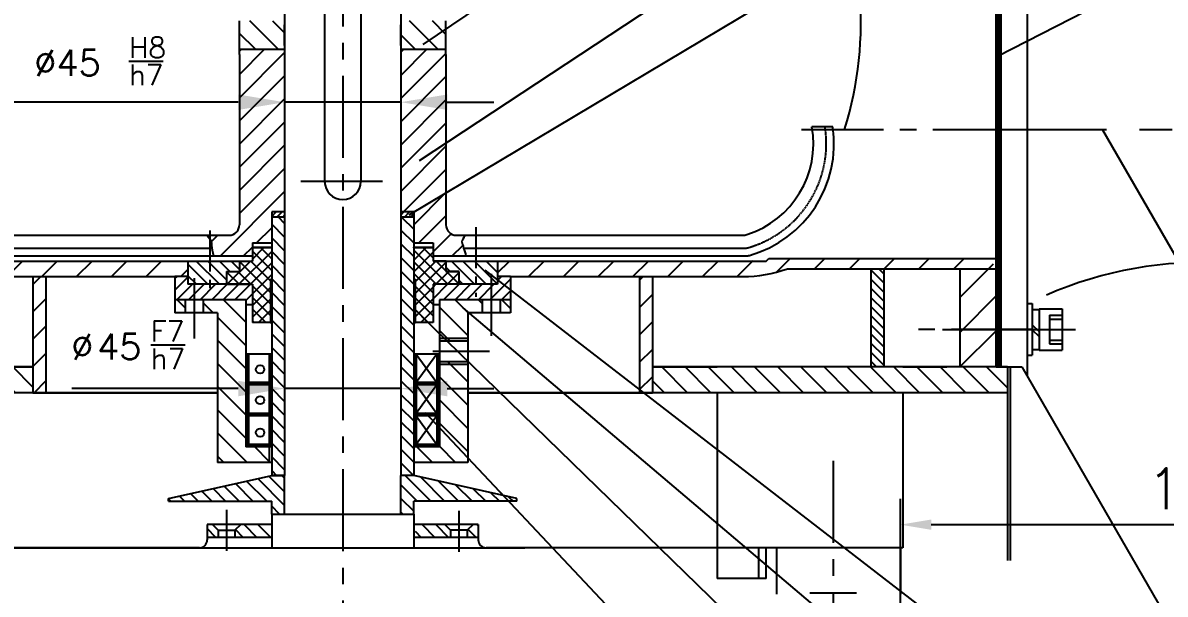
# Model space of a CAD drawing. Extents: x -2754 to 610, y -1664 to 712.
# Drawn here: x -1334.2 to -891.7, y -90.9 to 130.4 of the extents above; entities that cross this region are included whole.
import ezdxf

# ---------------------------------------------------------------- set-up
doc = ezdxf.new("R2010")
doc.units = 0
doc.linetypes.add('CENTER', pattern=[50.8, 31.75, -6.35, 6.35, -6.35])
doc.linetypes.add('HIDDEN', pattern=[0.375, 0.25, -0.125])
doc.layers.get('0').update_dxf_attribs({"linetype": 'CONTINUOUS'})
doc.layers.get('DEFPOINTS').update_dxf_attribs({"linetype": 'CONTINUOUS'})
doc.layers.add('PART', color=3, linetype='CONTINUOUS')
doc.layers.add('SMPEN_THICK', color=7, linetype='CONTINUOUS')
doc.styles.get("Standard").update_dxf_attribs({"font": 'txt.shx', "height": 14})
doc.dimstyles.get("Standard").update_dxf_attribs({"dimscale": 5, "dimtxt": 4.5, "dimasz": 5.5, "dimexe": 4.25, "dimexo": 0.625, "dimgap": 2.2, "dimtad": 1, "dimdec": 4, "dimlfac": -1, "dimdsep": 46, "dimlunit": 6, "dimtxsty": 'Standard', "dimcen": 2.5, "dimclrd": 2, "dimclre": 2, "dimclrt": 2, "dimadec": 0, "dimazin": 0, "dimtfac": 1, "dimtdec": 4, "dimtmove": 0, "dimatfit": 3, "dimfxl": 1, "dimtolj": 1, "dimtzin": 0, "dimarcsym": 0})
pattern_1 = [(135, (-233.8474, -119.4835), (-0.4490128, -0.4490128), []), (225, (-233.8474, -119.4835), (0.4490128, -0.4490128), [])]
pattern_2 = [(135, (-119.7225, 0), (-4.490128, -4.490128), [])]

# ---------------------------------------------------------------- blocks, each defined once
blk = doc.blocks.new('*D5')
at = {"color": 2, "lineweight": -2, "transparency": 16777216}
for p, q in [((-994.32, -215.88), (-994.32, -53.97)), ((-794.9, -120.88), (-794.9, -53.97)), ((-982.32, -63.97), (-806.9, -63.97))]:
    blk.add_line(p, q, dxfattribs=at)
at = {"color": 2, "transparency": 16777216}
for points in [[(-982.32, -61.97), (-982.32, -65.97), (-994.32, -63.97)], [(-806.9, -61.97), (-806.9, -65.97), (-794.9, -63.97)]]:
    blk.add_solid(points, dxfattribs=at)
at = {"layer": 'DEFPOINTS', "color": 0, "transparency": 16777216}
for p in [(-794.9, -63.97), (-794.9, -120.88), (-994.32, -215.88)]:
    blk.add_point(p, dxfattribs=at)
at = {"color": 2, "transparency": 16777216, "insert": (-854.73, -50.07), "char_height": 15.8, "attachment_point": 5}
blk.add_mtext('\\A1;199.418', dxfattribs=at)
blk = doc.blocks.new('*D11')
at = {"color": 2, "lineweight": -2, "transparency": 16777216}
for p, q in [((-226.2, 39.12), (-226.2, -757.75)), ((-2270.32, -328.88), (-2270.32, -757.75)), ((-238.2, -747.75), (-2258.32, -747.75))]:
    blk.add_line(p, q, dxfattribs=at)
at = {"color": 2, "transparency": 16777216}
for points in [[(-2258.32, -745.75), (-2258.32, -749.75), (-2270.32, -747.75)], [(-238.2, -745.75), (-238.2, -749.75), (-226.2, -747.75)]]:
    blk.add_solid(points, dxfattribs=at)
at = {"layer": 'DEFPOINTS', "color": 0, "transparency": 16777216}
for p in [(-226.2, 39.12), (-2270.32, -328.88), (-2270.32, -747.75)]:
    blk.add_point(p, dxfattribs=at)
at = {"color": 2, "transparency": 16777216, "insert": (-1218.89, -733.85), "char_height": 15.8, "attachment_point": 5}
blk.add_mtext('\\A1;2044', dxfattribs=at)
blk = doc.blocks.new('*D13')
at = {"color": 2, "lineweight": -2, "transparency": 16777216}
for p, q in [((-1044.02, 557.98), (-2411.55, 557.98)), ((-2401.55, 545.98), (-2401.55, -621.88)), ((-2195.32, -633.88), (-2411.55, -633.88))]:
    blk.add_line(p, q, dxfattribs=at)
at = {"color": 2, "transparency": 16777216}
for points in [[(-2403.55, 545.98), (-2399.55, 545.98), (-2401.55, 557.98)], [(-2403.55, -621.88), (-2399.55, -621.88), (-2401.55, -633.88)]]:
    blk.add_solid(points, dxfattribs=at)
at = {"layer": 'DEFPOINTS', "color": 0, "transparency": 16777216}
for p in [(-1044.02, 557.98), (-2401.55, -633.88), (-2195.32, -633.88)]:
    blk.add_point(p, dxfattribs=at)
at = {"color": 2, "transparency": 16777216, "insert": (-2415.45, -35.78), "char_height": 15.8, "attachment_point": 5, "rotation": 90}
blk.add_mtext('\\A1;1192', dxfattribs=at)

msp = doc.modelspace()

# ---------------------------------------------------------------- hatches: boundary and pattern name
h = msp.add_hatch()
h.set_pattern_fill('ANSI31', color=256, scale=3, style=0)
h.set_pattern_definition([(45, (-119.723, 0), (-6.73519, 6.73519), [])])
h.paths.add_polyline_path([(-1416.31554, 83.12003, 0.414213562), (-1365.31554, 32.12003), (-1275.31554, 32.12003), (-1270.31554, 32.12003), (-1270.31554, 38.12003), (-1365.31554, 38.12003, -0.414213562), (-1410.31554, 83.12003), (-1410.31554, 133.12003), (-1416.31554, 133.12003)])
h.paths.add_polyline_path([(-1055.31554, 32.12003, 0.086389248), (-1038.08185, 35.12003), (-958.20476, 35.12003), (-958.20476, 39.12003), (-1045.88156, 39.12003, -0.052851848), (-1055.31554, 38.12003), (-1150.31554, 38.12003), (-1150.31554, 32.12003), (-1145.31554, 32.12003)])
h.paths.add_polyline_path([(-971.31554, 11.62003), (-957.20476, 11.62003), (-957.20476, 19.12003), (-955.20476, 19.12003), (-955.20476, 23.56291), (-958.20476, 26.62003), (-958.20476, 35.12003), (-971.31554, 35.12003)])
h.paths.add_polyline_path([(-971.31554, -2.87997), (-957.20476, -2.87997), (-957.20476, 11.62003), (-971.31554, 11.62003)])
h.paths.add_polyline_path([(-1003.5221, 143.12003), (-1010.02364, 139.84965, -0.001377632), (-1009.96962, 139.12003), (-958.20476, 139.12003), (-958.20476, 143.12003)])
h.paths.add_polyline_path([(-971.31554, 166.62003), (-957.20476, 166.62003), (-957.20476, 181.12003), (-971.31554, 181.12003)])
h.paths.add_polyline_path([(-971.31554, 143.12003), (-958.20476, 143.12003), (-958.20476, 151.62003), (-955.20476, 154.67714), (-955.20476, 159.12003), (-957.20476, 159.12003), (-957.20476, 166.41842), (-971.31554, 159.32046)])
h = msp.add_hatch()
h.set_pattern_fill('ANSI37', color=256, scale=0.2, style=0)
h.set_pattern_definition([(45, (-119.72255, 0), (-0.4490128, 0.4490128), []), (135, (-119.72255, 0), (-0.4490128, -0.4490128), [])])
h.paths.add_polyline_path([(-955.20476, 181.12003), (-957.20476, 181.12003), (-957.20476, 166.62003), (-956.80396, 166.62003), (-955.20476, 167.42445)])
h.paths.add_polyline_path([(-955.20476, 166.62003), (-956.80396, 166.62003), (-957.20476, 166.41842), (-957.20476, 159.12003), (-955.20476, 159.12003)])
h.paths.add_polyline_path([(-955.20476, 159.12003), (-957.20476, 159.12003), (-957.20476, 143.12003), (-955.20476, 143.12003)])
h.paths.add_polyline_path([(-955.20476, 143.12003), (-957.20476, 143.12003), (-957.20476, 139.12003), (-955.20476, 139.12003)])
h.paths.add_polyline_path([(-955.20476, 139.12003), (-957.20476, 139.12003), (-957.20476, 89.12003), (-955.20476, 89.12003)])
h.paths.add_polyline_path([(-955.20476, 89.12003), (-957.20476, 89.12003), (-957.20476, 39.12003), (-955.20476, 39.12003)])
h.paths.add_polyline_path([(-955.20476, 39.12003), (-957.20476, 39.12003), (-957.20476, 35.12003), (-955.20476, 35.12003)])
h.paths.add_polyline_path([(-955.20476, 35.12003), (-957.20476, 35.12003), (-957.20476, 19.12003), (-955.20476, 19.12003)])
h.paths.add_polyline_path([(-955.20476, 19.12003), (-957.20476, 19.12003), (-957.20476, 11.62003), (-955.20476, 11.62003)])
h.paths.add_polyline_path([(-955.20476, 11.62003), (-957.20476, 11.62003), (-957.20476, -2.87997), (-955.20476, -2.87997)])
h = msp.add_hatch()
h.set_pattern_fill('ANSI31', color=256, scale=2, style=0)
h.set_pattern_definition([(45, (-65.7225, 1.8), (-4.490128, 4.490128), [])])
edge = h.paths.add_edge_path()
edge.add_line((-1232.81554, 118.12003), (-1232.81554, 120.12003))
edge.add_line((-1232.81554, 120.12003), (-1248.31554, 120.12003))
edge.add_line((-1248.31554, 120.12003), (-1248.81554, 120.12003))
edge.add_line((-1248.81554, 120.12003), (-1250.31554, 120.12003))
edge.add_line((-1250.31554, 120.12003), (-1250.31554, 118.12003))
edge.add_line((-1250.31554, 118.12003), (-1250.31554, 52.12003))
edge.add_arc((-1254.31554, 52.12003), 4, -90, 0, ccw=False)
edge.add_line((-1254.31554, 48.12003), (-1261.81554, 48.12003))
edge.add_line((-1261.81554, 48.12003), (-1261.81554, 46.61046))
edge.add_spline(control_points=[(-1261.81554, 46.61046), (-1261.45851, 46.00312), (-1260.99756, 44.89727), (-1261.24333, 44.32951), (-1261.08649, 43.48075), (-1261.00719, 43.12003)], knot_values=[8.662604239, 8.662604239, 8.662604239, 8.662604239, 11.148527227, 13.633870813, 15.085002624, 15.085002624, 15.085002624, 15.085002624], degree=3, periodic=0)
edge.add_spline(control_points=[(-1261.00719, 43.12003), (-1260.82492, 42.29098), (-1260.52912, 41.20921), (-1260.36612, 40.12003)], knot_values=[15.085002624, 15.085002624, 15.085002624, 15.085002624, 18.420115182, 18.420115182, 18.420115182, 18.420115182], degree=3, periodic=0)
edge.add_line((-1260.36612, 40.12003), (-1245.31554, 40.12003))
edge.add_line((-1245.31554, 40.12003), (-1245.31554, 45.12003))
edge.add_line((-1245.31554, 45.12003), (-1237.81554, 45.12003))
edge.add_line((-1237.81554, 45.12003), (-1237.81554, 50.12003))
edge.add_line((-1237.81554, 50.12003), (-1237.81554, 56.92002))
edge.add_line((-1237.81554, 56.92002), (-1232.81554, 56.92002))
edge.add_line((-1232.81554, 56.92002), (-1232.81554, 118.12003))
h.paths.add_polyline_path([(-1170.31554, 118.12003), (-1170.31554, 120.12003), (-1187.81554, 120.12003), (-1187.81554, 56.92002), (-1182.81554, 56.92002), (-1182.81554, 55.1184), (-1170.31554, 62.68972)])
edge = h.paths.add_edge_path()
edge.add_line((-1170.31554, 62.68972), (-1182.81554, 55.1184))
edge.add_line((-1182.81554, 55.1184), (-1182.81554, 45.12003))
edge.add_line((-1182.81554, 45.12003), (-1175.31554, 45.12003))
edge.add_line((-1175.31554, 45.12003), (-1175.31554, 40.12003))
edge.add_line((-1175.31554, 40.12003), (-1162.59576, 40.12003))
edge.add_spline(control_points=[(-1162.59576, 40.12003), (-1162.75308, 41.11915), (-1163.11748, 42.17217), (-1163.45718, 43.12003)], knot_values=[12.554961162, 12.554961162, 12.554961162, 12.554961162, 15.734127239, 15.734127239, 15.734127239, 15.734127239], degree=3, periodic=0)
edge.add_spline(control_points=[(-1163.45718, 43.12003), (-1163.80888, 44.10139), (-1164.63082, 46.29677), (-1163.64027, 46.64448), (-1162.73895, 48.12003)], knot_values=[4.235946327, 4.235946327, 4.235946327, 4.235946327, 7.527501508, 12.554961162, 12.554961162, 12.554961162, 12.554961162], degree=3, periodic=0)
edge.add_line((-1162.73895, 48.12003), (-1166.31554, 48.12003))
edge.add_arc((-1166.31554, 52.12003), 4, 180, 270, ccw=False)
edge.add_line((-1170.31554, 52.12003), (-1170.31554, 62.68972))
h = msp.add_hatch()
h.set_pattern_fill('ANSI31', color=256, scale=0.5, style=0)
h.paths.add_polyline_path([(-1232.81554, 57.12002), (-1237.81554, 57.12002), (-1237.81554, 55.12002), (-1232.81554, 55.12002)])
h.paths.add_polyline_path([(-1182.81554, 57.12002), (-1187.81554, 57.12002), (-1187.81554, 55.12002), (-1182.81554, 55.12002)])
h = msp.add_hatch()
h.set_pattern_fill('ANSI31', color=256, angle=90, style=0)
h.set_pattern_definition([(135, (-233.8474, -119.4835), (-2.245064, -2.245064), [])])
h.paths.add_polyline_path([(-1250.31554, 38.12003), (-1270.31554, 38.12003), (-1270.31554, 29.12003), (-1255.31554, 29.12003), (-1255.31554, 34.12003), (-1250.31554, 34.12003)])
h.paths.add_polyline_path([(-1150.31554, 38.12003), (-1170.31554, 38.12003), (-1170.31554, 34.12003), (-1165.31554, 34.12003), (-1165.31554, 29.12003), (-1150.31554, 29.12003)])
h = msp.add_hatch()
h.set_pattern_fill('ANSI31', color=256, style=0)
h.paths.add_polyline_path([(-1245.31554, 29.12003), (-1270.31554, 29.12003), (-1270.31554, 32.12003), (-1275.31554, 32.12003), (-1275.31554, 23.12003), (-1247.81554, 23.12003), (-1247.81554, 21.12003), (-1245.31554, 21.12003)])
h.paths.add_polyline_path([(-1145.31554, 32.12003), (-1150.31554, 32.12003), (-1150.31554, 29.12003), (-1175.31554, 29.12003), (-1175.31554, 21.12003), (-1172.81554, 21.12003), (-1172.81554, 23.12003), (-1145.31554, 23.12003)])
h = msp.add_hatch()
h.set_pattern_fill('ANSI31', color=256, scale=20, angle=90, style=0)
h.set_pattern_definition([(135, (-658.0896, 425.8958), (-1.767767, -1.767767), [])])
h.paths.add_polyline_path([(-1005.7757, -2.87997), (-1000.7757, -2.87997), (-1000.7757, 35.12003), (-1005.7757, 35.12003)])
h = msp.add_hatch()
h.set_pattern_fill('ANSI31', color=256, scale=2, angle=90, style=0)
h.set_pattern_definition([(135, (-233.8474, -119.4835), (-4.490128, -4.490128), [])])
h.paths.add_polyline_path([(-1275.31554, 18.12003), (-1271.31554, 18.12003), (-1271.31554, 23.12003), (-1275.31554, 23.12003)])
h.paths.add_polyline_path([(-1258.81554, -39.87997), (-1238.81554, -39.87997), (-1238.81554, -33.87997), (-1247.81554, -33.87997), (-1247.81554, 21.12003), (-1247.81554, 23.12003), (-1264.31554, 23.12003), (-1264.31554, 18.12003), (-1258.81554, 18.12003)])
h.paths.add_polyline_path([(-1161.81554, 18.12003), (-1156.31554, 18.12003), (-1156.31554, 23.12003), (-1172.81554, 23.12003), (-1172.81554, 21.12003), (-1172.81554, 8.12003), (-1161.81554, 8.12003)])
h.paths.add_polyline_path([(-1145.31554, 18.12003), (-1145.31554, 23.12003), (-1149.31554, 23.12003), (-1149.31554, 18.12003)])
h.paths.add_polyline_path([(-1172.81554, 8.12003), (-1172.81554, 7.12003), (-1161.81554, 7.12003), (-1161.81554, 8.12003)])
h.paths.add_polyline_path([(-1172.81554, -0.87997), (-1172.81554, -1.87997), (-1161.81554, -1.87997), (-1161.81554, -0.87997)])
h.paths.add_polyline_path([(-1161.81554, -1.87997), (-1172.81554, -1.87997), (-1172.81554, -33.87997), (-1181.81554, -33.87997), (-1181.81554, -39.87997), (-1161.81554, -39.87997)])
h = msp.add_hatch()
h.set_pattern_fill('ANSI37', color=256, scale=0.2, angle=90, style=0)
h.set_pattern_definition(pattern_1)
h.paths.add_polyline_path([(-1247.81554, -9.87997), (-1237.81554, -9.87997), (-1237.81554, 2.12003), (-1238.81554, 2.12003), (-1238.81554, -8.87997), (-1246.81554, -8.87997), (-1246.81554, 2.12003), (-1247.81554, 2.12003)])
h.paths.add_polyline_path([(-1246.81554, -9.87997), (-1247.81554, -9.87997), (-1247.81554, -21.87997), (-1237.81554, -21.87997), (-1237.81554, -9.87997), (-1238.81554, -9.87997), (-1238.81554, -20.87997), (-1246.81554, -20.87997)])
h = msp.add_hatch()
h.set_pattern_fill('ANSI37', color=256, scale=0.1, style=0)
h.set_pattern_definition([(45, (-65.72255, 0), (-0.2245064, 0.2245064), []), (135, (-65.72255, 0), (-0.2245064, -0.2245064), [])])
h.paths.add_polyline_path([(-1172.81554, 2.12003), (-1173.81554, 2.12003), (-1173.81554, -8.87997), (-1181.81554, -8.87997), (-1181.81554, 2.12003), (-1182.81554, 2.12003), (-1182.81554, -9.87997), (-1172.81554, -9.87997)])
h.paths.add_polyline_path([(-1172.81554, -9.87997), (-1173.81554, -9.87997), (-1173.81554, -20.87997), (-1178.08074, -20.87997), (-1177.13825, -21.87997), (-1172.81554, -21.87997)])
h.paths.add_polyline_path([(-1181.81554, -9.87997), (-1182.81554, -9.87997), (-1182.81554, -21.87997), (-1177.13825, -21.87997), (-1178.08074, -20.87997), (-1181.81554, -20.87997)])
h.paths.add_polyline_path([(-1172.81554, -26.46646), (-1173.81554, -25.40544), (-1173.81554, -32.87997), (-1181.81554, -32.87997), (-1181.81554, -21.87997), (-1182.81554, -21.87997), (-1182.81554, -33.87997), (-1172.81554, -33.87997)])
h.paths.add_polyline_path([(-1172.81554, -21.87997), (-1173.81554, -21.87997), (-1173.81554, -25.40544), (-1172.81554, -26.46646)])
h = msp.add_hatch()
h.set_pattern_fill('ANSI31', color=256, scale=2, angle=90, style=0)
h.set_pattern_definition(pattern_2)
h.paths.add_polyline_path([(-1467.81554, -2.87997), (-1467.81554, -12.87997), (-1427.31554, -12.87997), (-1427.31554, -2.87997)])
h.paths.add_polyline_path([(-1355.31554, -2.87997), (-1355.31554, -12.87997), (-1330.31554, -12.87997), (-1330.31554, -2.87997)])
h.paths.add_polyline_path([(-1065.31554, -2.87997), (-1090.31554, -2.87997), (-1090.31554, -12.87997), (-1065.31554, -12.87997), (-952.81554, -12.87997), (-952.81554, -2.87997), (-957.20476, -2.87997), (-971.20476, -2.87997)])
h = msp.add_hatch()
h.set_pattern_fill('ANSI37', color=256, scale=0.2, angle=90, style=0)
h.set_pattern_definition(pattern_1)
h.paths.add_polyline_path([(-1246.81554, -21.87997), (-1247.81554, -21.87997), (-1247.81554, -33.87997), (-1237.81554, -33.87997), (-1237.81554, -21.87997), (-1238.81554, -21.87997), (-1238.81554, -32.87997), (-1246.81554, -32.87997)])
h = msp.add_hatch()
h.set_pattern_fill('ANSI31', color=256, scale=2, angle=90, style=0)
h.set_pattern_definition(pattern_2)
h.paths.add_polyline_path([(-1410.31554, -72.87997), (-1426.31554, -72.87997), (-1426.31554, -90.87997), (-1424.19708, -90.87997), (-1410.31554, -90.87997)])
h.paths.add_polyline_path([(-1378.31554, -72.87997), (-1390.31554, -72.87997), (-1390.31554, -90.87997), (-1378.31554, -90.87997)])
edge = h.paths.add_edge_path()
edge.add_line((-1030.31554, -215.87997), (-1061.85463, -215.87997))
edge.add_spline(control_points=[(-1061.85463, -215.87997), (-1061.55845, -220.56931), (-1061.72833, -227.4826), (-1064.87369, -233.89432), (-1065.78098, -236.05653)], knot_values=[153.05907907, 153.05907907, 153.05907907, 153.05907907, 166.993606943, 173.958094752, 173.958094752, 173.958094752, 173.958094752], degree=3, periodic=0)
edge.add_line((-1065.78098, -236.05653), (-1063.80854, -237.87997))
edge.add_line((-1063.80854, -237.87997), (-1030.31554, -237.87997))
edge.add_line((-1030.31554, -237.87997), (-1030.31554, -215.87997))
h.paths.add_polyline_path([(-994.31554, -224.63777), (-1003.82947, -215.87997), (-1010.31554, -215.87997), (-1010.31554, -237.87997), (-994.31554, -237.87997)])
h.paths.add_polyline_path([(-994.31554, -215.87997), (-996.434, -215.87997), (-1003.82947, -215.87997), (-994.31554, -224.63777)])
h.paths.add_polyline_path([(-1410.31554, -215.87997), (-1424.19708, -215.87997), (-1426.31554, -215.87997), (-1426.31554, -237.87997), (-1410.31554, -237.87997)])
edge = h.paths.add_edge_path()
edge.add_spline(control_points=[(-1354.13167, -237.87997), (-1355.14471, -235.0861), (-1358.88691, -228.12746), (-1359.07263, -220.56931), (-1358.77644, -215.87997)], knot_values=[153.05907907, 153.05907907, 153.05907907, 153.05907907, 161.972977599, 175.907505473, 175.907505473, 175.907505473, 175.907505473], degree=3, periodic=0)
edge.add_line((-1358.77644, -215.87997), (-1390.31554, -215.87997))
edge.add_line((-1390.31554, -215.87997), (-1390.31554, -237.87997))
edge.add_line((-1390.31554, -237.87997), (-1354.13167, -237.87997))
at = {"layer": 'SMPEN_THICK'}
h = msp.add_hatch(dxfattribs=at)
h.set_pattern_fill('ANSI31', color=256, scale=50, angle=90, style=0)
h.set_pattern_definition([(135, (-707.394, -549.2175), (-4.419417, -4.419417), [])])
h.paths.add_polyline_path([(-1234.31554, 120.12003), (-1232.81554, 121.62003), (-1232.81554, 129.62003), (-1234.31554, 131.12003), (-1248.81554, 131.12003), (-1250.31554, 129.62003), (-1250.31554, 121.62003), (-1248.81554, 120.12003)])
h.paths.add_polyline_path([(-1170.31554, 129.62003), (-1171.81554, 131.12003), (-1186.31554, 131.12003), (-1187.81554, 129.62003), (-1187.81554, 121.62003), (-1186.31554, 120.12003), (-1171.81554, 120.12003), (-1170.31554, 121.62003)])
h = msp.add_hatch(dxfattribs=at)
h.set_pattern_fill('ANSI31', color=256, scale=30, angle=-90, style=0)
h.set_pattern_definition([(315, (-1528.045, 459.2985), (2.65165, 2.65165), [])])
h.paths.add_polyline_path([(-1182.81554, 54.62002), (-1183.31554, 55.12002), (-1187.31554, 55.12002), (-1187.81554, 54.62002), (-1187.81554, -44.37998), (-1187.31554, -44.87998), (-1183.31554, -44.87998), (-1182.81554, -44.37998)])
h.paths.add_polyline_path([(-1237.81554, -44.37998), (-1237.31554, -44.87998), (-1233.31554, -44.87998), (-1232.81554, -44.37998), (-1232.81554, 54.62002), (-1233.31554, 55.12002), (-1237.31554, 55.12002), (-1237.81554, 54.62002)])
at = {"layer": 'SMPEN_THICK', "linetype": 'HIDDEN'}
h = msp.add_hatch(dxfattribs=at)
h.set_pattern_fill('ANSI37', angle=90, style=0)
h.paths.add_polyline_path([(-1237.81554, 43.32003), (-1245.31554, 43.32003), (-1245.31554, 38.12003), (-1250.31554, 38.12003), (-1250.31554, 34.12003), (-1255.31554, 34.12003), (-1255.31554, 29.12003), (-1245.31554, 29.12003), (-1245.31554, 14.32003), (-1238.31554, 14.32003), (-1238.31554, 31.12003), (-1237.81554, 31.12003)])
h.paths.add_polyline_path([(-1175.31554, 38.12003), (-1175.31554, 43.32003), (-1182.81554, 43.32003), (-1182.81554, 31.12003), (-1182.31554, 31.12003), (-1182.31554, 14.32003), (-1175.31554, 14.32003), (-1175.31554, 29.12003), (-1165.31554, 29.12003), (-1165.31554, 34.12003), (-1170.31554, 34.12003), (-1170.31554, 38.12003)])
at = {"layer": 'SMPEN_THICK'}
h = msp.add_hatch(dxfattribs=at)
h.set_pattern_fill('ANSI31', color=256, scale=60, style=0)
h.set_pattern_definition([(45, (-1791.16, -474.176), (-5.3033, 5.3033), [])])
h.paths.add_polyline_path([(-1095.31554, -12.87997), (-1090.31554, -12.87997), (-1090.31554, 32.12003), (-1095.31554, 32.12003)])
h.paths.add_polyline_path([(-1325.31554, 32.12003), (-1330.31554, 32.12003), (-1330.31554, -12.87997), (-1325.31554, -12.87997)])
h = msp.add_hatch(dxfattribs=at)
h.set_pattern_fill('ANSI31', color=256, scale=30, angle=90, style=0)
h.set_pattern_definition([(135, (-899.1713, -512.1587), (-2.65165, -2.65165), [])])
h.paths.add_polyline_path([(-1277.81554, -53.87998), (-1277.81554, -54.87998), (-1237.81554, -54.87998), (-1237.81554, -59.87998), (-1233.31554, -59.87998), (-1232.81554, -59.37998), (-1232.81554, -45.37998), (-1233.31554, -44.87998), (-1237.81554, -44.87998)])
h.paths.add_polyline_path([(-1182.81554, -44.87998), (-1187.31554, -44.87998), (-1187.81554, -45.37998), (-1187.81554, -59.37998), (-1187.31554, -59.87998), (-1182.81554, -59.87998), (-1182.81554, -54.87998), (-1142.81554, -54.87998), (-1142.81554, -53.87998)])
h = msp.add_hatch(dxfattribs=at)
h.set_pattern_fill('ANSI31', color=256, scale=30, angle=-90, style=0)
h.set_pattern_definition([(315, (-1521.4598, 341.6163), (2.65165, 2.65165), [])])
h.paths.add_polyline_path([(-1157.81554, -68.87997), (-1157.81554, -63.87997), (-1159.81554, -63.87997), (-1162.06554, -66.15513), (-1162.06554, -68.87997)])
h.paths.add_polyline_path([(-1182.31554, -63.87997), (-1182.31554, -68.87997), (-1168.56554, -68.87997), (-1168.56554, -66.15513), (-1170.81554, -63.87997)])
h.paths.add_polyline_path([(-1249.81554, -63.87997), (-1252.06554, -66.15513), (-1252.06554, -68.87997), (-1238.31554, -68.87997), (-1238.31554, -63.87997)])
h.paths.add_polyline_path([(-1262.81554, -68.87997), (-1258.56554, -68.87997), (-1258.56554, -66.15513), (-1260.81554, -63.87997), (-1262.81554, -63.87997)])

# ---------------------------------------------------------------- linework, layer by layer
at = {"color": 1}
for p, q in [((-1179.16994, 122.03453), (-756.87448, 407.46749)), ((-1180.63713, 77.08055), (-757.90145, 355.67248)), ((-1184.55418, 56.00842), (-756.84299, 311.33262)), ((-956.67634, 117.44572), (-758.63279, 219.14433)), ((-1155.31677, 34.63716), (-751.74836, -277.05363)), ((-1163.8187, 19.99748), (-745.71075, -334.40336)), ((-1179.78982, 16.83739), (-746.71622, -404.85634)), ((-1178.43884, -20.50002), (-745.90819, -479.42392))]:
    msp.add_line(p, q, dxfattribs=at)
at = {"color": 4}
for p, q in [((-1203.31554, 161.92006), (-1203.31554, 68.92006)), ((-1265.81554, -72.87997), (-1355.31554, -72.87997)), ((-1020.31554, -72.87997), (-1152.81554, -72.87997)), ((-1042.31554, -72.87997), (-1042.31554, -90.87997)), ((-993.31554, -72.87997), (-1020.31554, -72.87997)), ((-994.31554, -72.87997), (-994.31554, -90.87997)), ((-1029.31554, -90.37997), (-1011.31554, -90.37997))]:
    msp.add_line(p, q, dxfattribs=at)
for p, q in [((-1293.16367, 115.51211), (-1279.83033, 115.51211)), ((-936.60476, 17.22003), (-936.60476, 6.02003)), ((-936.60476, 15.60374), (-931.60476, 15.60374)), ((-1284.6895, 5.63991), (-1271.35616, 5.63991)), ((-936.60476, 7.48206), (-931.60476, 7.48206)), ((-1181.81554, 2.12003), (-1173.81554, -8.87997)), ((-1173.81554, 2.12003), (-1181.81554, -8.87997)), ((-1181.81554, -9.87997), (-1173.81554, -20.87997)), ((-1173.81554, -9.87997), (-1181.81554, -20.87997)), ((-1181.81554, -21.87997), (-1173.81554, -32.87997)), ((-1173.81554, -21.87997), (-1181.81554, -32.87997))]:
    msp.add_line(p, q)
at = {"color": 2, "linetype": 'ByBlock'}
for p, q in [((-1250.81554, 99.63355), (-1347.54887, 99.63355)), ((-1232.81554, 100.92312), (-1232.81554, 84.63355)), ((-1187.81554, 99.63355), (-1232.81554, 99.63355)), ((-1187.81554, 101.02184), (-1187.81554, 84.63355)), ((-1169.81554, 99.63355), (-1151.81554, 99.63355)), ((-1232.81554, 4.96995), (-1232.81554, -26.26009)), ((-1187.81554, 2.39635), (-1187.81554, -26.26009)), ((-1250.81554, -11.26009), (-1315.1895, -11.26009)), ((-1187.81554, -11.26009), (-1232.81554, -11.26009)), ((-1169.81554, -11.26009), (-1151.81554, -11.26009))]:
    msp.add_line(p, q, dxfattribs=at)
at = {"linetype": 'CENTER'}
msp.add_line((-1020.31554, -39.29307), (-1020.31554, -117.80466), dxfattribs=at)
at = {"color": 2, "linetype": 'ByBlock'}
for points in [[(-1250.81554, 102.63355), (-1250.81554, 96.63355), (-1232.81554, 99.63355)], [(-1169.81554, 102.63355), (-1169.81554, 96.63355), (-1187.81554, 99.63355)], [(-1250.81554, -8.26009), (-1250.81554, -14.26009), (-1232.81554, -11.26009)], [(-1169.81554, -8.26009), (-1169.81554, -14.26009), (-1187.81554, -11.26009)]]:
    msp.add_solid(points, dxfattribs=at)
at = {"layer": 'DEFPOINTS', "color": 0, "linetype": 'ByBlock'}
for p in [(-1232.81554, 100.92312), (-1232.81554, 99.63355), (-1187.81554, 101.02184), (-957.20476, 89.12003), (-1237.31554, 55.12002), (-1232.81554, 54.62002), (-1187.81554, 54.62002), (-1250.31554, 38.12003), (-1271.31554, 18.12003), (-1264.31554, 18.12003), (-1247.81554, 21.12003), (-957.20476, 18.12003), (-1232.81554, 4.96995), (-1187.81554, 2.39635), (-1161.81554, -1.87997), (-982.31554, -2.87997), (-957.20476, -2.87997), (-957.20476, -2.87997), (-1232.81554, -11.26009), (-1095.31554, -12.87997), (-1237.31554, -44.87998), (-1262.81554, -68.87997), (-1247.81554, -68.87997), (-1172.81554, -68.87997), (-1157.81554, -68.87997), (-1065.31554, -72.87997), (-1065.31554, -84.87997), (-1046.31554, -84.87997)]:
    msp.add_point(p, dxfattribs=at)
at = {"layer": 'PART', "color": 5, "linetype": 'Continuous'}
msp.add_line((-1250.31554, 38.12003), (-1245.31554, 38.12003), dxfattribs=at)
at = {"layer": 'SMPEN_THICK', "linetype": 'CENTER'}
for p, q in [((-1210.31554, 516.27471), (-1210.31554, -420.44364)), ((-1032.56202, 89.12003), (-938.31992, 89.12003)), ((-1267.81554, 31.44952), (-1267.81554, 8.06292)), ((-1152.81554, 33.19479), (-1152.81554, 9.11008)), ((-942.81011, 11.62003), (-991.24857, 11.62003)), ((-1153.46457, 3.12003), (-1175.3848, 3.12003))]:
    msp.add_line(p, q, dxfattribs=at)
at = {"layer": 'SMPEN_THICK', "color": 4}
for p, q in [((-957.20476, 89.12003), (-957.20476, 181.12003)), ((-955.20476, -2.87997), (-955.20476, 181.12003)), ((-945.20476, 181.12003), (-945.20476, -6.34407)), ((-1217.31554, 161.92006), (-1217.31554, 68.92006)), ((-1232.81554, 158.62006), (-1232.81554, -44.87998)), ((-1187.81554, 158.62006), (-1187.81554, -44.87998)), ((-1250.31554, 118.12003), (-1250.31554, 131.12003)), ((-1232.81554, 121.62003), (-1232.81554, 129.62003)), ((-1187.81554, 121.62003), (-1187.81554, 129.62003)), ((-1170.31554, 118.12003), (-1170.31554, 131.12003)), ((-1250.31554, 120.12003), (-1232.81554, 120.12003)), ((-1248.81554, 120.12003), (-1232.81554, 120.12003)), ((-1248.31554, 120.12003), (-1232.81554, 120.12003)), ((-1187.81554, 120.12003), (-1171.81554, 120.12003)), ((-1187.81554, 120.12003), (-1170.31554, 120.12003)), ((-1187.81554, 120.12003), (-1172.31554, 120.12003)), ((-1250.31554, 118.12003), (-1250.31554, 52.12003)), ((-1232.81554, 118.12003), (-1232.81554, 50.12003)), ((-1232.81554, 118.12003), (-1232.81554, 50.12003)), ((-1187.81554, 118.12003), (-1187.81554, 50.12003)), ((-1187.81554, 116.32003), (-1187.81554, 48.32003)), ((-1170.31554, 118.12003), (-1170.31554, 52.12003)), ((-1020.46529, 90.12003), (-1028.56884, 90.12003)), ((-957.20476, -2.87997), (-957.20476, 89.12003)), ((-1237.81554, 57.12002), (-1237.81554, -44.87998)), ((-1232.81554, 57.12002), (-1237.81554, 57.12002)), ((-1232.81554, 55.12002), (-1237.81554, 55.12002)), ((-1233.31554, 55.12002), (-1233.31554, 55.12002)), ((-1182.81554, 57.12002), (-1187.81554, 57.12002)), ((-1182.81554, 55.12002), (-1187.81554, 55.12002)), ((-1187.31554, 55.12002), (-1187.81554, 54.62002)), ((-1187.31554, 55.12002), (-1187.31554, 55.12002)), ((-1182.81554, 57.12002), (-1182.81554, -44.87998)), ((-1365.32502, 48.12003), (-1254.31554, 48.12003)), ((-1245.31554, 45.12003), (-1237.81554, 45.12003)), ((-1245.31554, 45.12003), (-1245.31554, 40.12003)), ((-1237.81554, 48.32003), (-1237.81554, 43.32003)), ((-1237.81554, 48.32003), (-1237.81554, 43.32003)), ((-1182.81554, 48.32003), (-1182.81554, 43.32003)), ((-1182.81554, 48.32003), (-1182.81554, 43.32003)), ((-1182.81554, 45.12003), (-1175.31554, 45.12003)), ((-1175.31554, 45.12003), (-1175.31554, 40.12003)), ((-1166.31554, 48.12003), (-1055.17032, 48.12003)), ((-1366.49441, 40.12003), (-1245.31554, 40.12003)), ((-1245.31554, 43.32003), (-1245.31554, 38.12003)), ((-1237.81554, 43.32003), (-1245.31554, 43.32003)), ((-1245.31554, 43.32003), (-1237.81554, 43.32003)), ((-1245.31554, 43.32003), (-1245.31554, 38.32003)), ((-1237.81554, 43.32003), (-1237.81554, 31.12003)), ((-1175.31554, 43.32003), (-1182.81554, 43.32003)), ((-1182.81554, 43.32003), (-1182.81554, 31.12003)), ((-1182.81554, 43.32003), (-1175.31554, 43.32003)), ((-1175.31554, 43.32003), (-1175.31554, 38.12003)), ((-1175.31554, 43.32003), (-1175.31554, 38.32003)), ((-1175.31554, 40.12003), (-1053.46588, 40.12003)), ((-1163.45718, 43.12003), (-1054.08537, 43.12003)), ((-1365.31554, 38.12003), (-1245.31554, 38.12003)), ((-1270.31554, 38.12003), (-1270.31554, 29.12003)), ((-1250.31554, 38.12003), (-1250.31554, 34.12003)), ((-1250.31554, 38.12003), (-1250.31554, 34.12003)), ((-1175.31554, 38.12003), (-1046.25808, 38.12003)), ((-1170.31554, 38.12003), (-1175.31554, 38.12003)), ((-1170.31554, 38.12003), (-1170.31554, 34.12003)), ((-1170.31554, 38.12003), (-1170.31554, 34.12003)), ((-1150.31554, 38.12003), (-1150.31554, 29.12003)), ((-1045.31554, 39.12003), (-955.20476, 39.12003)), ((-1365.31554, 32.12003), (-1275.31554, 32.12003)), ((-1330.31554, 32.12003), (-1330.31554, -12.87997)), ((-1330.31554, 32.12003), (-1275.31554, 32.12003)), ((-1325.31554, 32.12003), (-1325.31554, -12.87997)), ((-1275.31554, 32.12003), (-1275.31554, 23.12003)), ((-1270.31554, 32.12003), (-1275.31554, 32.12003)), ((-1255.31554, 34.12003), (-1255.31554, 29.12003)), ((-1255.31554, 34.12003), (-1250.31554, 34.12003)), ((-1255.31554, 34.12003), (-1250.31554, 34.12003)), ((-1255.31554, 34.12003), (-1255.31554, 29.12003)), ((-1238.31554, 31.12003), (-1238.31554, 14.32003)), ((-1238.31554, 31.12003), (-1237.81554, 31.12003)), ((-1182.31554, 31.12003), (-1182.81554, 31.12003)), ((-1182.31554, 31.12003), (-1182.31554, 14.32003)), ((-1170.31554, 34.12003), (-1165.31554, 34.12003)), ((-1165.31554, 34.12003), (-1170.31554, 34.12003)), ((-1165.31554, 34.12003), (-1165.31554, 29.12003)), ((-1165.31554, 34.12003), (-1165.31554, 29.12003)), ((-1145.31554, 32.12003), (-1150.31554, 32.12003)), ((-1145.31554, 32.12003), (-1145.31554, 23.12003)), ((-1145.31554, 32.12003), (-1090.31554, 32.12003)), ((-1145.31554, 32.12003), (-1055.31554, 32.12003)), ((-1095.31554, 32.12003), (-1095.31554, -12.87997)), ((-1090.31554, 32.12003), (-1090.31554, -12.87997)), ((-1038.08185, 35.12003), (-955.20476, 35.12003)), ((-1005.7757, 35.12003), (-1005.7757, -2.87997)), ((-1000.7757, 35.12003), (-1000.7757, -2.87997)), ((-971.31554, 35.12003), (-971.31554, -2.87997)), ((-1245.31554, 29.12003), (-1270.31554, 29.12003)), ((-1255.31554, 29.12003), (-1245.31554, 29.12003)), ((-1245.31554, 29.12003), (-1245.31554, 21.12003)), ((-1245.31554, 29.12003), (-1245.31554, 14.32003)), ((-1175.31554, 29.12003), (-1175.31554, 21.12003)), ((-1150.31554, 29.12003), (-1175.31554, 29.12003)), ((-1165.31554, 29.12003), (-1175.31554, 29.12003)), ((-1175.31554, 29.12003), (-1175.31554, 14.32003)), ((-1275.31554, 23.12003), (-1275.31554, 18.12003)), ((-1247.81554, 23.12003), (-1275.31554, 23.12003)), ((-1247.81554, 23.12003), (-1275.31554, 23.12003)), ((-1271.31554, 23.12003), (-1271.31554, 18.12003)), ((-1264.31554, 23.12003), (-1264.31554, 18.12003)), ((-1247.81554, 23.12003), (-1247.81554, 21.12003)), ((-1145.31554, 23.12003), (-1172.81554, 23.12003)), ((-1145.31554, 23.12003), (-1172.81554, 23.12003)), ((-1172.81554, 23.12003), (-1172.81554, 21.12003)), ((-1156.31554, 23.12003), (-1156.31554, 18.12003)), ((-1149.31554, 23.12003), (-1149.31554, 18.12003)), ((-1145.31554, 23.12003), (-1145.31554, 18.12003)), ((-1258.81554, 18.12003), (-1275.31554, 18.12003)), ((-1258.81554, 18.12003), (-1258.81554, -39.87997)), ((-1247.81554, 21.12003), (-1247.81554, -33.87997)), ((-1245.31554, 21.12003), (-1247.81554, 21.12003)), ((-1172.81554, 21.12003), (-1175.31554, 21.12003)), ((-1172.81554, 21.12003), (-1172.81554, -33.87997)), ((-1145.31554, 18.12003), (-1161.81554, 18.12003)), ((-1161.81554, 18.12003), (-1161.81554, -39.87997)), ((-957.20476, 19.12003), (-955.20476, 19.12003)), ((-945.20476, 21.62003), (-943.20476, 21.62003)), ((-943.20476, 21.62003), (-943.20476, 1.62003)), ((-943.20476, 19.32003), (-940.60476, 19.32003)), ((-940.60476, 19.62003), (-940.60476, 3.62003)), ((-940.60476, 19.62003), (-931.60476, 19.62003)), ((-931.60476, 19.62003), (-931.60476, 3.62003)), ((-1237.81554, 14.32003), (-1245.31554, 14.32003)), ((-1175.31554, 14.32003), (-1182.81554, 14.32003)), ((-943.20476, 13.37553), (-940.60476, 10.79211)), ((-943.20476, 11.5429), (-940.60476, 8.95949)), ((-1161.81554, 8.12003), (-1172.81554, 8.12003)), ((-1161.81554, 7.12003), (-1172.81554, 7.12003)), ((-1237.81554, 2.12003), (-1247.81554, 2.12003)), ((-1238.81554, 2.12003), (-1238.81554, -8.87997)), ((-1172.81554, 2.12003), (-1182.81554, 2.12003)), ((-1181.81554, 2.12003), (-1181.81554, -8.87997)), ((-945.20476, 1.62003), (-943.20476, 1.62003)), ((-943.20476, 3.92003), (-940.60476, 3.92003)), ((-940.60476, 3.62003), (-931.60476, 3.62003)), ((-1330.31554, -2.87997), (-1355.31554, -2.87997)), ((-1355.31554, -2.87997), (-1330.31554, -2.87997)), ((-1161.81554, -0.87997), (-1172.81554, -0.87997)), ((-1090.31554, -2.87997), (-1065.31554, -2.87997)), ((-1065.31554, -2.87997), (-1090.31554, -2.87997)), ((-952.81554, -2.87997), (-1065.31554, -2.87997)), ((-993.31554, -2.87997), (-976.31554, -2.87997)), ((-957.20476, -2.87997), (-971.20476, -2.87997)), ((-957.20476, -2.87997), (-947.20476, -2.87997)), ((-952.81554, -2.87997), (-952.81554, -12.87997)), ((-952.81554, -2.87997), (-952.81554, -77.87997)), ((-951.81554, -2.87997), (-951.81554, -77.87997)), ((-947.20476, -2.87997), (-867.03245, -141.74248)), ((-1258.81554, -12.87997), (-1355.31554, -12.87997)), ((-1330.31554, -12.87997), (-1258.81554, -12.87997)), ((-1238.81554, -9.87997), (-1238.81554, -20.87997)), ((-1181.81554, -9.87997), (-1181.81554, -20.87997)), ((-1065.31554, -12.87997), (-1161.81554, -12.87997)), ((-1161.81554, -12.87997), (-1090.31554, -12.87997)), ((-952.81554, -12.87997), (-1065.31554, -12.87997)), ((-1065.31554, -12.87997), (-1065.31554, -84.87997)), ((-993.31554, -12.87997), (-993.31554, -72.87997)), ((-1238.81554, -21.87997), (-1238.81554, -32.87997)), ((-1181.81554, -21.87997), (-1181.81554, -32.87997)), ((-1237.81554, -33.87997), (-1247.81554, -33.87997)), ((-1238.81554, -32.87997), (-1246.81554, -32.87997)), ((-1238.81554, -33.87997), (-1238.81554, -39.87997)), ((-1237.81554, -39.87997), (-1258.81554, -39.87997)), ((-1161.81554, -39.87997), (-1182.81554, -39.87997)), ((-1277.81554, -53.87998), (-1237.81554, -44.87998)), ((-1237.81554, -44.87998), (-1232.81554, -44.87998)), ((-1232.81554, -44.87998), (-1237.31554, -44.87998)), ((-1232.81554, -59.87998), (-1232.81554, -44.87998)), ((-1182.81554, -44.87998), (-1187.81554, -44.87998)), ((-1187.81554, -59.87998), (-1187.81554, -44.87998)), ((-1183.31554, -44.87998), (-1187.81554, -44.87998)), ((-1187.31554, -44.87998), (-1187.31554, -44.87998)), ((-1142.81554, -53.87998), (-1182.81554, -44.87998)), ((-1277.81554, -54.87998), (-1277.81554, -53.87998)), ((-1277.81554, -54.87998), (-1237.81554, -54.87998)), ((-1237.81554, -59.87998), (-1237.81554, -54.87998)), ((-1142.81554, -54.87998), (-1182.81554, -54.87998)), ((-1182.81554, -59.87998), (-1182.81554, -54.87998)), ((-1142.81554, -54.87998), (-1142.81554, -53.87998)), ((-1237.81554, -59.87998), (-1237.81554, -72.87997)), ((-1237.81554, -59.87998), (-1182.81554, -59.87998)), ((-1182.81554, -59.87998), (-1182.81554, -72.87997)), ((-1262.81554, -63.87997), (-1262.81554, -68.87997)), ((-1237.81554, -63.87997), (-1262.81554, -63.87997)), ((-1260.81554, -63.87997), (-1258.56554, -66.15513)), ((-1258.56554, -66.15513), (-1252.06554, -66.15513)), ((-1258.56554, -66.15513), (-1258.56554, -68.87997)), ((-1249.81554, -63.87997), (-1252.06554, -66.15513)), ((-1252.06554, -66.15513), (-1252.06554, -68.87997)), ((-1157.81554, -63.87997), (-1182.81554, -63.87997)), ((-1170.81554, -63.87997), (-1168.56554, -66.12997)), ((-1168.56554, -66.12997), (-1168.56554, -68.87997)), ((-1162.06554, -66.12997), (-1168.56554, -66.12997)), ((-1159.81554, -63.87997), (-1162.06554, -66.12997)), ((-1162.06554, -66.12997), (-1162.06554, -68.87997)), ((-1157.81554, -63.87997), (-1157.81554, -68.87997)), ((-1262.81554, -68.87997), (-1262.81554, -69.87997)), ((-1237.81554, -68.87997), (-1262.81554, -68.87997)), ((-1237.81554, -68.87997), (-1262.81554, -68.87997)), ((-1157.81554, -68.87997), (-1182.81554, -68.87997)), ((-1157.81554, -68.87997), (-1182.81554, -68.87997)), ((-1157.81554, -68.87997), (-1157.81554, -69.87997)), ((-1355.31554, -72.87997), (-1139.72551, -72.87997)), ((-1265.81554, -72.87997), (-1292.81554, -72.87997)), ((-1265.81554, -72.87997), (-1188.99167, -72.87997)), ((-1152.81554, -72.87997), (-1154.81554, -72.87997)), ((-1049.27207, -72.87997), (-1049.27207, -84.87997)), ((-1046.31554, -84.87997), (-1046.31554, -72.87997)), ((-1046.31554, -84.87997), (-1065.31554, -84.87997))]:
    msp.add_line(p, q, dxfattribs=at)
at = {"layer": 'SMPEN_THICK', "linetype": 'CENTER', "ltscale": 2}
for p, q in [((-977.93454, 89.12003), (-618.48775, 89.12003)), ((-916.04295, 88.95004), (-786.1463, -136.03756)), ((-1194.84811, 68.92006), (-1226.51879, 68.92006)), ((-1210.31554, 61.92006), (-1210.31554, 61.92006)), ((-936.60476, 17.22003), (-931.60476, 17.22003)), ((-977.93454, 11.62003), (-926.41588, 11.62003)), ((-936.60476, 6.02003), (-931.60476, 6.02003))]:
    msp.add_line(p, q, dxfattribs=at)
at = {"layer": 'SMPEN_THICK', "linetype": 'CENTER', "ltscale": 0.5}
for p, q in [((-1261.81554, 49.90481), (-1261.81554, 24.66221)), ((-1158.81554, 51.20616), (-1158.81554, 24.257)), ((-1255.31554, -58.2843), (-1255.31554, -74.69933)), ((-1165.31554, -58.58131), (-1165.31554, -75.88739))]:
    msp.add_line(p, q, dxfattribs=at)
at = {"layer": 'SMPEN_THICK', "color": 7, "linetype": 'HIDDEN'}
msp.add_line((-1366.07126, 43.12003), (-1261.00719, 43.12003), dxfattribs=at)
at = {"layer": 'SMPEN_THICK', "color": 5}
for p, q in [((-1210.11533, 6.52218), (-1210.11533, 6.52218)), ((-1246.81554, 2.12003), (-1246.81554, -8.87997)), ((-1173.81554, 2.12003), (-1173.81554, -8.87997)), ((-1237.81554, -9.87997), (-1247.81554, -9.87997)), ((-1238.81554, -8.87997), (-1246.81554, -8.87997)), ((-1246.81554, -9.87997), (-1246.81554, -20.87997)), ((-1172.81554, -9.87997), (-1182.81554, -9.87997)), ((-1173.81554, -8.87997), (-1181.81554, -8.87997)), ((-1173.81554, -9.87997), (-1173.81554, -20.87997)), ((-1237.81554, -21.87997), (-1247.81554, -21.87997)), ((-1238.81554, -20.87997), (-1246.81554, -20.87997)), ((-1246.81554, -21.87997), (-1246.81554, -32.87997)), ((-1172.81554, -21.87997), (-1182.81554, -21.87997)), ((-1173.81554, -20.87997), (-1181.81554, -20.87997)), ((-1173.81554, -21.87997), (-1173.81554, -32.87997)), ((-1172.81554, -33.87997), (-1182.81554, -33.87997)), ((-1173.81554, -32.87997), (-1181.81554, -32.87997))]:
    msp.add_line(p, q, dxfattribs=at)
at = {"layer": 'SMPEN_THICK'}
msp.add_line((-1161.81554, -1.87997), (-1172.81554, -1.87997), dxfattribs=at)
at = {"layer": 'SMPEN_THICK', "color": 4}
for centre in [(-1242.32406, -3.84009), (-1242.32406, -15.74824), (-1242.32406, -28.28789)]:
    msp.add_circle(centre, 1.60318, dxfattribs=at)
for centre, radius, start, end in [((-1142.40099, 129.68244), 132.76723, 342.2108344, 5.8089457), ((-1064.99316, 83.61855), 37, 287.6211536, 10.1202977), ((-1064.99316, 83.61855), 45, 285.7483244, 8.3070049), ((-1210.31554, 68.92006), 7, 180, 270), ((-1210.31554, 68.92006), 7, 270, 0), ((-1254.31554, 52.12003), 4, 270, 0), ((-1166.31554, 52.12003), 4, 180, 270), ((-1055.30606, 53.12003), 5, 270, 287.6211536), ((-1054.13666, 45.12003), 5, 270, 285.7483244), ((-1142.40099, 129.68244), 132.76723, 316.3978909, 316.9909226), ((-876.27143, -117.37283), 155.04087, 60.8103893, 113.3533502), ((-1055.31554, 83.12003), 51, 270, 289.7499228), ((-1265.81554, -69.87997), 3, 270, 360), ((-1154.81554, -69.87997), 3, 180, 270)]:
    msp.add_arc(centre, radius, start, end, dxfattribs=at)
at = {"layer": 'SMPEN_THICK', "color": 7, "linetype": 'HIDDEN'}
for centre, radius, start, end in [((-1064.99316, 83.61855), 42, 286.3785419, 8.9050218), ((-1054.55982, 48.12003), 5, 270, 286.3785419)]:
    msp.add_arc(centre, radius, start, end, dxfattribs=at)
at = {"layer": 'SMPEN_THICK'}
for points, knots in [([(-1262.90109, 48.12003), (-1261.93348, 46.99824), (-1260.9212, 45.07367), (-1261.37095, 44.03468), (-1260.60004, 41.68312), (-1260.36612, 40.12003)], [6.667161348, 6.667161348, 6.667161348, 6.667161348, 11.148527227, 13.633870813, 18.420115182, 18.420115182, 18.420115182, 18.420115182]), ([(-1162.73895, 48.12003), (-1163.64027, 46.64448), (-1165.00937, 46.16389), (-1162.91596, 42.1536), (-1162.59576, 40.12003)], [4.235946327, 4.235946327, 4.235946327, 4.235946327, 9.263405982, 15.734127239, 15.734127239, 15.734127239, 15.734127239])]:
    msp.add_open_spline(points, degree=3, knots=knots, dxfattribs=at)
at = {"layer": 'SMPEN_THICK', "color": 4}
for p in [(-1237.81554, 43.32003), (-1237.81554, 43.32003), (-1237.81554, 43.32003), (-1182.81554, 43.32003), (-1182.81554, 43.32003), (-1182.81554, 43.32003), (-1245.31554, 38.32003), (-1245.31554, 38.32003), (-1170.31554, 38.12003), (-1172.81554, 21.12003), (-1238.31554, 14.32003), (-1182.31554, 14.32003), (-1161.81554, 8.12003)]:
    msp.add_point(p, dxfattribs=at)

# ---------------------------------------------------------------- texts
at = {"color": 2}
for s, height, p in [('H8', 8, (-1293.16367, 116.84544)), ('∅45', 10, (-1329.77786, 109.86094)), ('h7', 8, (-1293.16367, 106.17877)), ('F7', 8, (-1284.6895, 6.97325)), ('∅', 10, (-1315.45912, -0.0023)), ('h7', 8, (-1284.6895, -3.69342))]:
    msp.add_text(s, height=height, dxfattribs=at).set_placement(p)
msp.add_text('45', height=10).set_placement((-1305.45912, -0.0023))

# ---------------------------------------------------------------- dimensions: what is measured, and where the dimension line sits
dim = msp.add_linear_dim(base=(-2401.54934, -633.87997), p1=(-1044.01722, 557.9806), p2=(-2195.31554, -633.87997), angle=90, text='1192', dimstyle='Standard', override={"dimscale": 4, "dimtxt": 3.5, "dimasz": 3, "dimexe": 2.5, "dimexo": 0, "dimgap": 1.5, "dimlfac": 1, "dimlunit": 2, "dimcen": 0.09, "dimtp": 0.2, "dimtfac": 0.66667, "dimatfit": 2, "dimtvp": 5, "dimtzin": 8})
dim.commit()
dim.dimension.update_dxf_attribs({"geometry": '*D13', "text_midpoint": (-2401.54934, -35.78066), "dimtype": 160})
dim = msp.add_linear_dim(base=(-2270.31554, -747.74623), p1=(-226.20476, 39.12003), p2=(-2270.31554, -328.87997), text='2044', dimstyle='Standard', override={"dimscale": 4, "dimtxt": 3.5, "dimasz": 3, "dimexe": 2.5, "dimexo": 0, "dimgap": 1.5, "dimlfac": 1, "dimlunit": 2, "dimcen": 0.09, "dimtp": 0.2, "dimtfac": 0.66667, "dimatfit": 2, "dimtvp": 5, "dimtzin": 8})
dim.commit()
dim.dimension.update_dxf_attribs({"geometry": '*D11', "text_midpoint": (-1218.89023, -747.74623), "dimtype": 160})
dim = msp.add_linear_dim(base=(-794.89754, -63.9713), p1=(-994.31554, -215.87997), p2=(-794.89754, -120.87997), dimstyle='Standard', override={"dimscale": 4, "dimtxt": 3.5, "dimasz": 3, "dimexe": 2.5, "dimexo": 0, "dimgap": 1.5, "dimlfac": 1, "dimlunit": 2, "dimcen": 0.09, "dimtp": 0.2, "dimtfac": 0.66667, "dimatfit": 2, "dimtvp": 5, "dimtzin": 8})
dim.commit()
dim.dimension.update_dxf_attribs({"geometry": '*D5', "text_midpoint": (-854.73044, -63.9713), "dimtype": 160})

doc.saveas('drawing.dxf')
